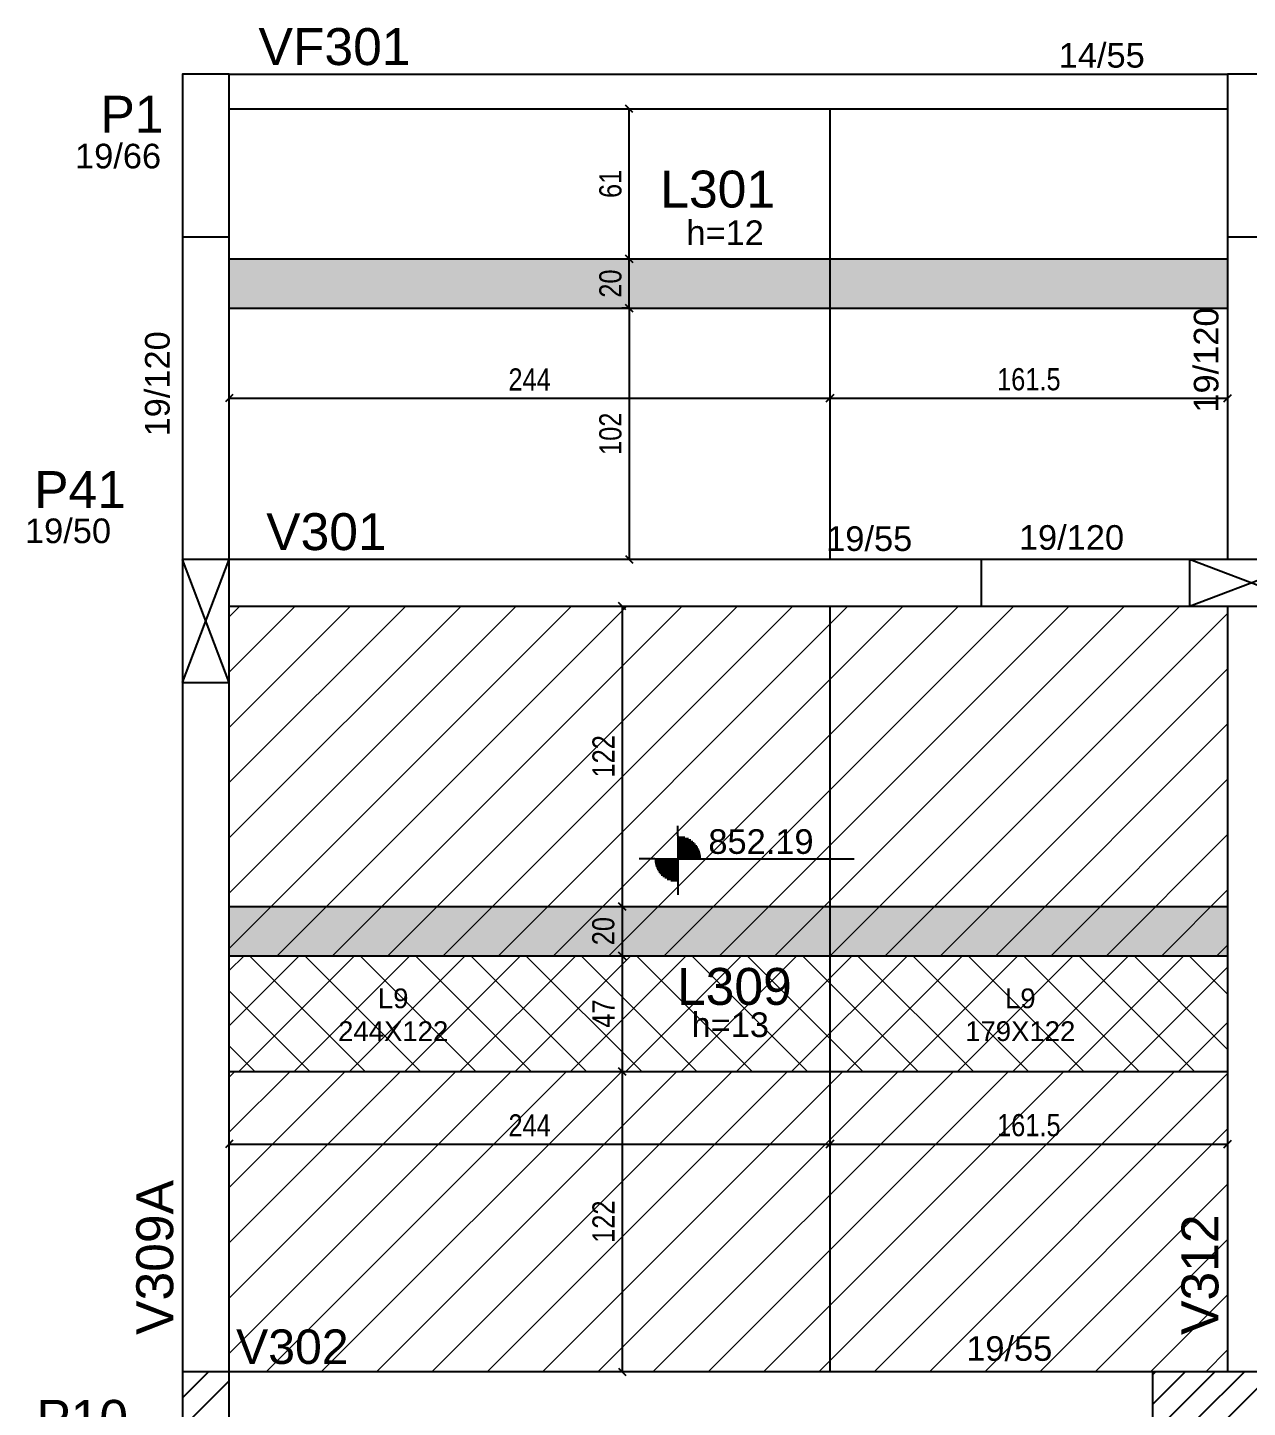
# Model space of a CAD drawing. Header units: millimetres. Extents: x 2659 to 6265, y 1520 to 2860.
# Drawn here: x 2661 to 3156, y 2267 to 2827 of the extents above; entities that cross this region are included whole.
import ezdxf

# ---------------------------------------------------------------- set-up
doc = ezdxf.new("R2010")
doc.units = ezdxf.units.MM
for name, color, linetype in [('1', 1, 'Continuous'), ('3', 3, 'Continuous'), ('4', 4, 'Continuous'), ('7', 7, 'Continuous'), ('9', 9, 'Continuous'), ('AUX00', 7, 'Continuous'), ('Painéis', 200, 'Continuous')]:
    doc.layers.add(name, color=color, linetype=linetype)
doc.layers.add('Hachura', color=251, linetype='Continuous', lineweight=9)
doc.layers.add('REAPROVEITAMENTO', color=251, linetype='Continuous', lineweight=9)
doc.styles.add('COTA TECNICA-50', font='techl___.ttf', dxfattribs={"height": 9})
doc.styles.get("Standard").update_dxf_attribs({"font": 'arial.ttf'})
doc.dimstyles.new('COTA PAINEL-50', dxfattribs={"dimtxt": 9, "dimasz": 3, "dimexe": 3, "dimexo": 3, "dimgap": 3, "dimtad": 1, "dimdec": 1, "dimzin": 12, "dimdsep": 46, "dimtxsty": 'COTA TECNICA-50', "dimblk1": 'OBLIQUE', "dimblk2": 'OBLIQUE', "dimsah": 1, "dimcen": 0.9, "dimclrd": 4, "dimclre": 4, "dimclrt": 240, "dimadec": 1, "dimazin": 3, "dimtfac": 1, "dimtdec": 1, "dimtmove": 0, "dimatfit": 3, "dimfxl": 1, "dimtolj": 1, "dimtzin": 12, "dimarcsym": 0})

# ---------------------------------------------------------------- blocks, each defined once
blk = doc.blocks.new('_Oblique')
at = {"color": 0, "linetype": 'ByBlock', "lineweight": -2}
blk.add_line((-0.5, -0.5), (0.5, 0.5), dxfattribs=at)
blk = doc.blocks.new('*D41')
at = {"layer": 'Defpoints', "color": 0, "transparency": 16777216}
for p in [(2902.12, 2591.94), (2902.12, 2469.94), (2902.12, 2469.94)]:
    blk.add_point(p, dxfattribs=at)
at = {"layer": 'Painéis', "color": 4, "lineweight": -2, "transparency": 16777216}
blk.add_line((2902.12, 2591.94), (2902.12, 2469.94), dxfattribs=at)
at = {"layer": 'Painéis', "color": 4, "lineweight": -2, "transparency": 16777216, "xscale": 3, "yscale": 3, "zscale": 3}
for p, rotation in [((2902.12, 2591.94), 90), ((2902.12, 2469.94), 270)]:
    blk.add_blockref('_Oblique', p, dxfattribs=dict(at, rotation=rotation))
at = {"layer": 'Painéis', "color": 240, "transparency": 16777216, "insert": (2894.57, 2530.94), "char_height": 9, "attachment_point": 5, "rotation": 90, "style": 'COTA TECNICA-50'}
blk.add_mtext('\\A1;122', dxfattribs=at)
blk = doc.blocks.new('*D42')
at = {"layer": 'Defpoints', "color": 0, "transparency": 16777216}
for p in [(2902.12, 2469.94), (2902.12, 2449.94), (2902.12, 2449.94)]:
    blk.add_point(p, dxfattribs=at)
at = {"layer": 'Painéis', "color": 4, "lineweight": -2, "transparency": 16777216}
blk.add_line((2902.12, 2469.94), (2902.12, 2449.94), dxfattribs=at)
at = {"layer": 'Painéis', "color": 4, "lineweight": -2, "transparency": 16777216, "xscale": 3, "yscale": 3, "zscale": 3}
for p, rotation in [((2902.12, 2469.94), 90), ((2902.12, 2449.94), 270)]:
    blk.add_blockref('_Oblique', p, dxfattribs=dict(at, rotation=rotation))
at = {"layer": 'Painéis', "color": 240, "transparency": 16777216, "insert": (2894.53, 2459.94), "char_height": 9, "attachment_point": 5, "rotation": 90, "style": 'COTA TECNICA-50'}
blk.add_mtext('\\A1;20', dxfattribs=at)
blk = doc.blocks.new('*D43')
at = {"layer": 'Defpoints', "color": 0, "transparency": 16777216}
for p in [(2902.12, 2449.94), (2902.12, 2402.94), (2902.12, 2402.94)]:
    blk.add_point(p, dxfattribs=at)
at = {"layer": 'Painéis', "color": 4, "lineweight": -2, "transparency": 16777216}
blk.add_line((2902.12, 2449.94), (2902.12, 2402.94), dxfattribs=at)
at = {"layer": 'Painéis', "color": 4, "lineweight": -2, "transparency": 16777216, "xscale": 3, "yscale": 3, "zscale": 3}
for p, rotation in [((2902.12, 2449.94), 90), ((2902.12, 2402.94), 270)]:
    blk.add_blockref('_Oblique', p, dxfattribs=dict(at, rotation=rotation))
at = {"layer": 'Painéis', "color": 240, "transparency": 16777216, "insert": (2894.56, 2426.44), "char_height": 9, "attachment_point": 5, "rotation": 90, "style": 'COTA TECNICA-50'}
blk.add_mtext('\\A1;47', dxfattribs=at)
blk = doc.blocks.new('*D44')
at = {"layer": 'Defpoints', "color": 0, "transparency": 16777216}
for p in [(2902.12, 2402.94), (2902.12, 2280.94), (2902.12, 2280.94)]:
    blk.add_point(p, dxfattribs=at)
at = {"layer": 'Painéis', "color": 4, "lineweight": -2, "transparency": 16777216}
blk.add_line((2902.12, 2402.94), (2902.12, 2280.94), dxfattribs=at)
at = {"layer": 'Painéis', "color": 4, "lineweight": -2, "transparency": 16777216, "xscale": 3, "yscale": 3, "zscale": 3}
for p, rotation in [((2902.12, 2402.94), 90), ((2902.12, 2280.94), 270)]:
    blk.add_blockref('_Oblique', p, dxfattribs=dict(at, rotation=rotation))
at = {"layer": 'Painéis', "color": 240, "transparency": 16777216, "insert": (2894.57, 2341.94), "char_height": 9, "attachment_point": 5, "rotation": 90, "style": 'COTA TECNICA-50'}
blk.add_mtext('\\A1;122', dxfattribs=at)
blk = doc.blocks.new('*D189')
at = {"layer": 'Defpoints', "color": 0, "transparency": 16777216}
for p in [(2742.57, 2373.48), (2986.57, 2373.48), (2986.57, 2373.48)]:
    blk.add_point(p, dxfattribs=at)
at = {"layer": 'Painéis', "color": 4, "lineweight": -2, "transparency": 16777216}
blk.add_line((2742.57, 2373.48), (2986.57, 2373.48), dxfattribs=at)
at = {"layer": 'Painéis', "color": 4, "lineweight": -2, "transparency": 16777216, "xscale": 3, "yscale": 3, "zscale": 3, "rotation": 180}
blk.add_blockref('_Oblique', (2742.57, 2373.48), dxfattribs=at)
at = {"layer": 'Painéis', "color": 4, "lineweight": -2, "transparency": 16777216, "xscale": 3, "yscale": 3, "zscale": 3}
blk.add_blockref('_Oblique', (2986.57, 2373.48), dxfattribs=at)
at = {"layer": 'Painéis', "color": 240, "transparency": 16777216, "insert": (2864.57, 2381.04), "char_height": 9, "attachment_point": 5, "style": 'COTA TECNICA-50'}
blk.add_mtext('\\A1;244', dxfattribs=at)
blk = doc.blocks.new('*D190')
at = {"layer": 'Defpoints', "color": 0, "transparency": 16777216}
for p in [(2986.57, 2373.48), (3148.07, 2373.48), (3148.07, 2373.48)]:
    blk.add_point(p, dxfattribs=at)
at = {"layer": 'Painéis', "color": 4, "lineweight": -2, "transparency": 16777216}
blk.add_line((2986.57, 2373.48), (3148.07, 2373.48), dxfattribs=at)
at = {"layer": 'Painéis', "color": 4, "lineweight": -2, "transparency": 16777216, "xscale": 3, "yscale": 3, "zscale": 3, "rotation": 180}
blk.add_blockref('_Oblique', (2986.57, 2373.48), dxfattribs=at)
at = {"layer": 'Painéis', "color": 4, "lineweight": -2, "transparency": 16777216, "xscale": 3, "yscale": 3, "zscale": 3}
blk.add_blockref('_Oblique', (3148.07, 2373.48), dxfattribs=at)
at = {"layer": 'Painéis', "color": 240, "transparency": 16777216, "insert": (3067.32, 2381.08), "char_height": 9, "attachment_point": 5, "style": 'COTA TECNICA-50'}
blk.add_mtext('\\A1;161.5', dxfattribs=at)
blk = doc.blocks.new('*D162')
at = {"layer": 'Defpoints', "color": 0, "transparency": 16777216}
for p in [(2907.4, 2712.94), (2905.02, 2610.94), (2907.4, 2610.94)]:
    blk.add_point(p, dxfattribs=at)
at = {"layer": 'Painéis', "color": 4, "lineweight": -2, "transparency": 16777216}
for p, q in [((2904.4, 2712.94), (2902.02, 2712.94)), ((2905.02, 2712.94), (2905.02, 2610.94)), ((2904.4, 2610.94), (2902.02, 2610.94))]:
    blk.add_line(p, q, dxfattribs=at)
at = {"layer": 'Painéis', "color": 4, "lineweight": -2, "transparency": 16777216, "xscale": 3, "yscale": 3, "zscale": 3}
for p, rotation in [((2905.02, 2712.94), 90), ((2905.02, 2610.94), 270)]:
    blk.add_blockref('_Oblique', p, dxfattribs=dict(at, rotation=rotation))
at = {"layer": 'Painéis', "color": 240, "transparency": 16777216, "insert": (2897.43, 2661.94), "char_height": 9, "attachment_point": 5, "rotation": 90, "style": 'COTA TECNICA-50'}
blk.add_mtext('\\A1;102', dxfattribs=at)
blk = doc.blocks.new('*D163')
at = {"layer": 'Defpoints', "color": 0, "transparency": 16777216}
for p in [(2905.02, 2732.94), (2905.02, 2732.94), (2905.02, 2712.94)]:
    blk.add_point(p, dxfattribs=at)
at = {"layer": 'Painéis', "color": 4, "lineweight": -2, "transparency": 16777216}
blk.add_line((2905.02, 2712.94), (2905.02, 2732.94), dxfattribs=at)
at = {"layer": 'Painéis', "color": 4, "lineweight": -2, "transparency": 16777216, "xscale": 3, "yscale": 3, "zscale": 3}
for p, rotation in [((2905.02, 2732.94), 90), ((2905.02, 2712.94), 270)]:
    blk.add_blockref('_Oblique', p, dxfattribs=dict(at, rotation=rotation))
at = {"layer": 'Painéis', "color": 240, "transparency": 16777216, "insert": (2897.43, 2722.94), "char_height": 9, "attachment_point": 5, "rotation": 90, "style": 'COTA TECNICA-50'}
blk.add_mtext('\\A1;20', dxfattribs=at)
blk = doc.blocks.new('*D164')
at = {"layer": 'Defpoints', "color": 0, "transparency": 16777216}
for p in [(2905.02, 2793.94), (2905.02, 2793.94), (2905.02, 2732.94)]:
    blk.add_point(p, dxfattribs=at)
at = {"layer": 'Painéis', "color": 4, "lineweight": -2, "transparency": 16777216}
blk.add_line((2905.02, 2732.94), (2905.02, 2793.94), dxfattribs=at)
at = {"layer": 'Painéis', "color": 4, "lineweight": -2, "transparency": 16777216, "xscale": 3, "yscale": 3, "zscale": 3}
for p, rotation in [((2905.02, 2793.94), 90), ((2905.02, 2732.94), 270)]:
    blk.add_blockref('_Oblique', p, dxfattribs=dict(at, rotation=rotation))
at = {"layer": 'Painéis', "color": 240, "transparency": 16777216, "insert": (2897.43, 2763.44), "char_height": 9, "attachment_point": 5, "rotation": 90, "style": 'COTA TECNICA-50'}
blk.add_mtext('\\A1;61', dxfattribs=at)
blk = doc.blocks.new('*D165')
at = {"layer": 'Defpoints', "color": 0, "transparency": 16777216}
for p in [(2742.57, 2676.44), (2986.57, 2676.44), (2986.57, 2676.44)]:
    blk.add_point(p, dxfattribs=at)
at = {"layer": 'Painéis', "color": 4, "lineweight": -2, "transparency": 16777216}
blk.add_line((2742.57, 2676.44), (2986.57, 2676.44), dxfattribs=at)
at = {"layer": 'Painéis', "color": 4, "lineweight": -2, "transparency": 16777216, "xscale": 3, "yscale": 3, "zscale": 3, "rotation": 180}
blk.add_blockref('_Oblique', (2742.57, 2676.44), dxfattribs=at)
at = {"layer": 'Painéis', "color": 4, "lineweight": -2, "transparency": 16777216, "xscale": 3, "yscale": 3, "zscale": 3}
blk.add_blockref('_Oblique', (2986.57, 2676.44), dxfattribs=at)
at = {"layer": 'Painéis', "color": 240, "transparency": 16777216, "insert": (2864.57, 2684), "char_height": 9, "attachment_point": 5, "style": 'COTA TECNICA-50'}
blk.add_mtext('\\A1;244', dxfattribs=at)
blk = doc.blocks.new('*D166')
at = {"layer": 'Defpoints', "color": 0, "transparency": 16777216}
for p in [(2986.57, 2676.44), (3148.07, 2676.44), (3148.07, 2676.44)]:
    blk.add_point(p, dxfattribs=at)
at = {"layer": 'Painéis', "color": 4, "lineweight": -2, "transparency": 16777216}
blk.add_line((2986.57, 2676.44), (3148.07, 2676.44), dxfattribs=at)
at = {"layer": 'Painéis', "color": 4, "lineweight": -2, "transparency": 16777216, "xscale": 3, "yscale": 3, "zscale": 3, "rotation": 180}
blk.add_blockref('_Oblique', (2986.57, 2676.44), dxfattribs=at)
at = {"layer": 'Painéis', "color": 4, "lineweight": -2, "transparency": 16777216, "xscale": 3, "yscale": 3, "zscale": 3}
blk.add_blockref('_Oblique', (3148.07, 2676.44), dxfattribs=at)
at = {"layer": 'Painéis', "color": 240, "transparency": 16777216, "insert": (3067.32, 2684.04), "char_height": 9, "attachment_point": 5, "style": 'COTA TECNICA-50'}
blk.add_mtext('\\A1;161.5', dxfattribs=at)

msp = doc.modelspace()

# ---------------------------------------------------------------- hatches: boundary and pattern name
at = {"layer": 'Hachura', "linetype": 'ByBlock'}
h = msp.add_hatch(color=256, dxfattribs=at)
h.dxf.hatch_style = 1
h.paths.add_polyline_path([(2742.57, 2712.94), (3148.07, 2712.94), (3148.07, 2732.94), (2742.57, 2732.94)])
h = msp.add_hatch(color=256, dxfattribs=at)
h.dxf.hatch_style = 1
h.paths.add_polyline_path([(2742.57, 2449.94), (3148.07, 2449.94), (3148.07, 2469.94), (2742.57, 2469.94)])
h = msp.add_hatch(dxfattribs=at)
h.set_pattern_fill('ANSI37', color=256, scale=5)
h.set_pattern_definition([(45, (-3188.5, -142), (-11.22532, 11.22532), []), (135, (-3188.5, -142), (-11.22532, -11.22532), [])])
h.paths.add_polyline_path([(3148.07, 2449.94), (2742.57, 2449.94), (2742.57, 2402.94), (3148.07, 2402.94)])
at = {"layer": 'REAPROVEITAMENTO', "linetype": 'ByBlock'}
h = msp.add_hatch(dxfattribs=at)
h.set_pattern_fill('ANSI31', color=256, scale=5, style=2)
h.set_pattern_definition([(45, (-3734.682, 667.82), (-11.22532, 11.22532), [])])
h.paths.add_polyline_path([(3148.07, 2449.94), (2742.57, 2449.94), (2742.57, 2591.94), (3148.07, 2591.94)])
h = msp.add_hatch(dxfattribs=at)
h.set_pattern_fill('ANSI31', color=256, scale=5, style=2)
h.set_pattern_definition([(45, (-3734.682, 525.82), (-11.22532, 11.22532), [])])
h.paths.add_polyline_path([(3148.07, 2402.94), (2742.57, 2402.94), (2742.57, 2280.94), (3148.07, 2280.94)])

# ---------------------------------------------------------------- linework, layer by layer
at = {"layer": '1', "linetype": 'Continuous'}
for p, q in [((2723.57, 2560.94), (2742.57, 2610.94)), ((2742.57, 2560.94), (2723.57, 2610.94)), ((3132.57, 2591.94), (3182.57, 2610.94)), ((3182.57, 2591.94), (3132.57, 2610.94))]:
    msp.add_line(p, q, dxfattribs=at)
at = {"layer": '3', "linetype": 'Continuous'}
for p, q in [((2742.57, 2807.94), (3148.07, 2807.94)), ((2742.57, 2793.94), (3148.07, 2793.94)), ((3048.07, 2591.94), (3048.07, 2610.94)), ((2924.75, 2498.63), (2924.75, 2502.76)), ((2924.75, 2498.63), (2924.75, 2479.88)), ((2924.75, 2498.17), (2927.63, 2498.17)), ((2924.75, 2497.58), (2929.06, 2497.58)), ((2924.75, 2496.98), (2930.05, 2496.98)), ((2924.75, 2496.39), (2930.83, 2496.39)), ((2924.75, 2495.8), (2931.46, 2495.8)), ((2924.75, 2495.2), (2932, 2495.2)), ((2924.75, 2494.61), (2932.45, 2494.61)), ((2924.75, 2494.01), (2932.83, 2494.01)), ((2915.37, 2489.25), (2909.05, 2489.25)), ((2915.37, 2489.25), (2934.12, 2489.25)), ((2924.75, 2488.66), (2915.37, 2488.66)), ((2924.75, 2493.42), (2933.15, 2493.42)), ((2924.75, 2492.82), (2933.42, 2492.82)), ((2924.75, 2492.23), (2933.64, 2492.23)), ((2924.75, 2491.63), (2933.82, 2491.63)), ((2924.75, 2491.04), (2933.95, 2491.04)), ((2924.75, 2490.44), (2934.05, 2490.44)), ((2924.75, 2489.85), (2934.12, 2489.85)), ((2924.75, 2489.25), (2996.39, 2489.25)), ((2924.75, 2488.07), (2915.45, 2488.07)), ((2924.75, 2487.47), (2915.54, 2487.47)), ((2924.75, 2486.88), (2915.68, 2486.88)), ((2924.75, 2486.28), (2915.86, 2486.28)), ((2924.75, 2485.69), (2916.08, 2485.69)), ((2924.75, 2485.09), (2916.35, 2485.09)), ((2924.75, 2484.5), (2916.67, 2484.5)), ((2924.75, 2483.9), (2917.05, 2483.9)), ((2924.75, 2483.31), (2917.5, 2483.31)), ((2924.75, 2482.71), (2918.03, 2482.71)), ((2924.75, 2482.12), (2918.67, 2482.12)), ((2924.75, 2481.52), (2919.44, 2481.52)), ((2924.75, 2480.93), (2920.44, 2480.93)), ((2924.75, 2480.34), (2921.86, 2480.34)), ((2924.75, 2479.88), (2924.75, 2474.73)), ((2723.57, 2270.36), (2734.14, 2280.94)), ((3117.57, 2267.68), (3130.83, 2280.94)), ((3117.57, 2279.7), (3118.81, 2280.94)), ((3123.85, 2261.94), (3142.85, 2280.94)), ((3135.87, 2261.94), (3154.87, 2280.94)), ((3147.89, 2261.94), (3166.89, 2280.94)), ((2723.57, 2258.34), (2742.57, 2277.34))]:
    msp.add_line(p, q, dxfattribs=at)
for points in [[(2723.57, 2741.94), (2723.57, 2601.44)], [(2742.57, 2610.94), (2742.57, 2741.94)], [(3148.07, 2741.94), (3148.07, 2610.94)], [(3148.07, 2610.94), (2742.57, 2610.94)], [(2723.57, 2601.44), (2723.57, 2280.94)], [(2742.57, 2591.94), (3148.07, 2591.94)], [(2742.57, 2280.94), (2742.57, 2591.94)], [(3148.07, 2591.94), (3148.07, 2280.94)], [(2932.07, 2280.94), (2742.57, 2280.94)], [(3117.57, 2280.94), (2932.07, 2280.94)]]:
    msp.add_lwpolyline(points, dxfattribs=at)
at = {"layer": '7', "linetype": 'Continuous'}
for points in [[(2723.57, 2741.94), (2742.57, 2741.94), (2742.57, 2807.94), (2723.57, 2807.94), (2723.57, 2741.94)], [(3148.07, 2741.94), (3167.07, 2741.94), (3167.07, 2807.94), (3148.07, 2807.94), (3148.07, 2741.94)], [(2723.57, 2560.94), (2742.57, 2560.94), (2742.57, 2610.94), (2723.57, 2610.94), (2723.57, 2560.94)], [(3132.57, 2591.94), (3182.57, 2591.94), (3182.57, 2610.94), (3132.57, 2610.94), (3132.57, 2591.94)], [(2723.57, 2220.94), (2742.57, 2220.94), (2742.57, 2280.94), (2723.57, 2280.94), (2723.57, 2220.94)], [(3117.57, 2261.94), (3197.57, 2261.94), (3197.57, 2280.94), (3117.57, 2280.94), (3117.57, 2261.94)]]:
    msp.add_lwpolyline(points, dxfattribs=at)
at = {"layer": '9', "linetype": 'Continuous'}
msp.add_solid([(2742.57, 2405.94), (2742.57, 2405.94), (2742.57, 2280.94)], dxfattribs=at)
at = {"layer": 'Painéis'}
for p, q in [((2986.57, 2610.94), (2986.57, 2793.94)), ((2742.57, 2732.94), (3148.07, 2732.94)), ((2742.57, 2712.94), (3148.07, 2712.94)), ((2986.57, 2280.94), (2986.57, 2591.94)), ((2742.57, 2469.94), (3148.07, 2469.94)), ((2742.57, 2449.94), (3148.07, 2449.94)), ((2742.57, 2402.94), (3148.07, 2402.94))]:
    msp.add_line(p, q, dxfattribs=at)

# ---------------------------------------------------------------- texts
at = {"layer": '3', "linetype": 'Continuous'}
for s, p in [('14/55', (3079.45, 2810.66)), ('19/66', (2679.95, 2769.74)), ('h=12', (2928.24, 2738.59)), ('19/50', (2659.62, 2617.53)), ('19/55', (2985.02, 2614.35)), ('19/120', (3063.28, 2614.83)), ('852.19', (2937.17, 2491.32)), ('h=13', (2930.32, 2416.92)), ('19/55', (3041.9, 2285.42))]:
    msp.add_text(s, height=10, dxfattribs=at).set_placement(p)
for p in [(3144.32, 2670.53), (2718.37, 2660.86)]:
    msp.add_text('19/120', height=10, rotation=90, dxfattribs=at).set_placement(p)
at = {"layer": '4', "linetype": 'Continuous'}
for s, height, p in [('VF301', 15, (2754.47, 2811.69)), ('P1', 15, (2690.27, 2784.23)), ('L301', 15, (2917.63, 2753.82)), ('P41', 15, (2663.35, 2631.79)), ('V301', 15, (2757.57, 2614.69)), ('L309', 15, (2924.42, 2429.99)), ('V302', 14, (2745.37, 2284.16)), ('P10', 15, (2664.22, 2254.56))]:
    msp.add_text(s, height=height, dxfattribs=at).set_placement(p)
for s, p in [('V309A', (2719.82, 2295.94)), ('V312', (3144.32, 2295.94))]:
    msp.add_text(s, height=15, rotation=90, dxfattribs=at).set_placement(p)
at = {"layer": 'AUX00', "char_height": 8, "attachment_point": 1}
for s, insert in [('\\pxqc;L9^J244X122', (2747.61, 2436.65)), ('\\pxqc;L9^J179X122', (3002.29, 2436.65))]:
    msp.add_mtext_dynamic_manual_height_columns(s, width=123.1041, gutter_width=12.5, heights=[0], dxfattribs=dict(at, insert=insert))

# ---------------------------------------------------------------- dimensions: what is measured, and where the dimension line sits
at = {"layer": 'Painéis'}
for base, p1, p2, picture, middle in [((2905.02, 2793.94), (2905.02, 2732.94), (2905.02, 2793.94), '*D164', (2897.43, 2763.44)), ((2905.02, 2732.94), (2905.02, 2712.94), (2905.02, 2732.94), '*D163', (2897.43, 2722.94)), ((2905.02, 2610.94), (2907.4, 2712.94), (2907.4, 2610.94), '*D162', (2897.43, 2661.94)), ((2902.12, 2469.94), (2902.12, 2591.94), (2902.12, 2469.94), '*D41', (2894.57, 2530.94)), ((2902.12, 2449.94), (2902.12, 2469.94), (2902.12, 2449.94), '*D42', (2894.53, 2459.94)), ((2902.12, 2402.94), (2902.12, 2449.94), (2902.12, 2402.94), '*D43', (2894.56, 2426.44)), ((2902.12, 2280.94), (2902.12, 2402.94), (2902.12, 2280.94), '*D44', (2894.57, 2341.94))]:
    dim = msp.add_linear_dim(base=base, p1=p1, p2=p2, angle=90, dimstyle='COTA PAINEL-50', dxfattribs=at)
    dim.commit()
    dim.dimension.update_dxf_attribs({"geometry": picture, "text_midpoint": middle})
for base, p1, p2, picture, middle in [((2986.57, 2676.44), (2742.57, 2676.44), (2986.57, 2676.44), '*D165', (2864.57, 2684)), ((3148.07, 2676.44), (2986.57, 2676.44), (3148.07, 2676.44), '*D166', (3067.32, 2684.04)), ((2986.57, 2373.48), (2742.57, 2373.48), (2986.57, 2373.48), '*D189', (2864.57, 2381.04)), ((3148.07, 2373.48), (2986.57, 2373.48), (3148.07, 2373.48), '*D190', (3067.32, 2381.08))]:
    dim = msp.add_linear_dim(base=base, p1=p1, p2=p2, dimstyle='COTA PAINEL-50', dxfattribs=at)
    dim.commit()
    dim.dimension.update_dxf_attribs({"geometry": picture, "text_midpoint": middle})

doc.saveas('drawing.dxf')
